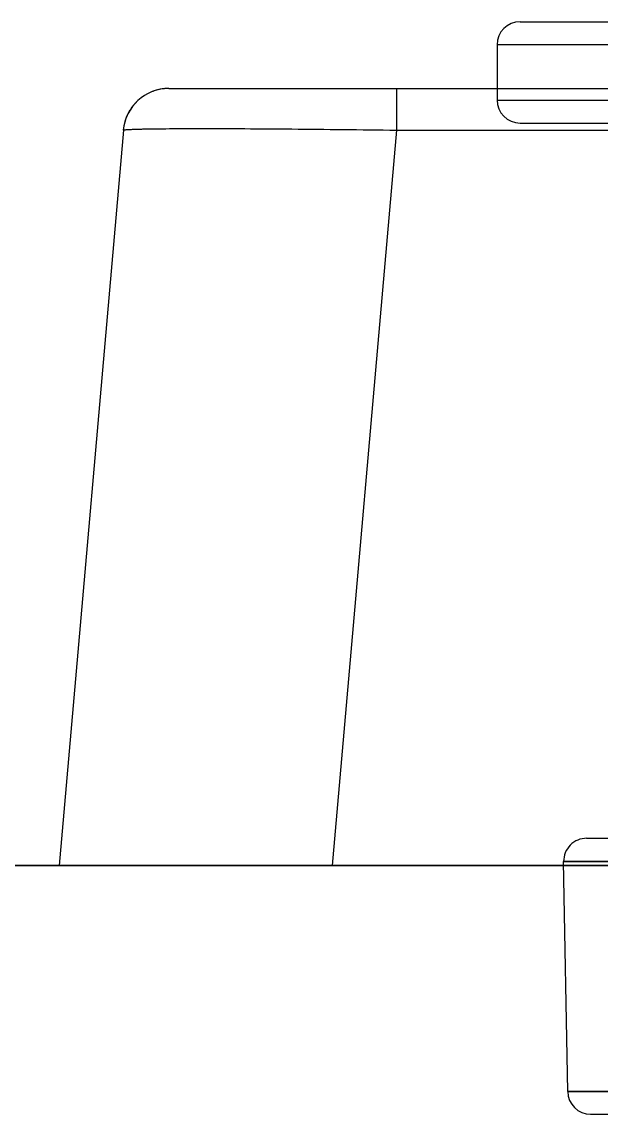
# Model space of a CAD drawing. Header units: millimetres. Extents: x 27275 to 28529, y -21406 to -20519.
# Drawn here: x 27909.45 to 27922.13, y -21152.43 to -21128.54 of the extents above; entities that cross this region are included whole.
import ezdxf

# ---------------------------------------------------------------- set-up
doc = ezdxf.new("R2010")
doc.units = ezdxf.units.MM
doc.header["$LTSCALE"] = 8
doc.layers.add('Cav-cor', color=30, linetype='Continuous')
doc.layers.add('WT', color=4, linetype='Continuous')

# ---------------------------------------------------------------- blocks, each defined once
blk = doc.blocks.new('20160902.185733')
at = {"layer": 'Cav-cor', "color": 241}
for p, q in [((-16.549, 30.331), (-13.028, 30.331)), ((-16.549, 30.331), (2.565, 30.331)), ((-17.052, 29.828), (-17.052, 28.874)), ((-17.052, 29.828), (-17.052, 28.621)), ((3.068, 29.828), (-17.052, 29.828)), ((-24.236, 28.874), (-17.052, 28.874)), ((-24.236, 28.874), (-17.052, 28.874)), ((-24.236, 28.874), (34.86, 28.874)), ((-19.255, 28.874), (-19.255, 27.962)), ((-17.052, 28.874), (-17.052, 28.621)), ((-17.052, 28.621), (-5.474, 28.621)), ((-25.232, 27.962), (-26.64, 11.874)), ((-25.232, 27.962), (-26.64, 11.874)), ((-25.232, 27.962), (-26.64, 11.874)), ((-19.255, 27.962), (-20.662, 11.874)), ((-19.255, 27.962), (-8.256, 27.962)), ((-16.549, 28.118), (-14.185, 28.118)), ((-16.549, 28.118), (-5.474, 28.118)), ((-15.091, 12.474), (3.703, 12.474)), ((-15.506, 6.933), (-15.594, 11.963)), ((-13.277, 11.963), (-15.594, 11.963)), ((-15.594, 11.963), (-14.55, 11.963)), ((-121.64, 11.874), (38.36, 11.874)), ((-26.64, 11.874), (-51.094, 11.874)), ((-26.64, 11.874), (-51.094, 11.874)), ((38.36, 11.874), (-28.269, 11.874)), ((-15.506, 6.933), (-14.462, 6.933)), ((-13.189, 6.933), (-15.506, 6.933)), ((-15.003, 6.438), (3.615, 6.438))]:
    blk.add_line(p, q, dxfattribs=at)
for centre, radius, start, end in [((-16.549, 29.828), 0.503, 90, 180), ((-16.549, 29.828), 0.503, 90, 180), ((-24.236, 27.874), 1, 90, 175), ((-16.549, 28.621), 0.503, 180, 270), ((-16.549, 28.621), 0.503, 180, 270), ((-15.091, 11.971), 0.503, 90, 181), ((-15.003, 6.941), 0.503, 181, 270)]:
    blk.add_arc(centre, radius, start, end, dxfattribs=at)
blk.add_rational_spline([(-24.236, 28.874), (-24.782, 28.874), (-25.185, 28.506), (-25.232, 27.962)], [1, 0.8248515579, 0.8248515579, 1], degree=3, dxfattribs=at)
blk.add_rational_spline([(-24.236, 28.874), (-24.782, 28.874), (-25.185, 28.506), (-25.232, 27.962)], [1, 0.8248515579, 0.8248515579, 1], degree=3, dxfattribs=at)
blk.add_open_spline([(-25.232, 27.962), (-25.232, 27.963), (-25.229, 27.964), (-25.22, 27.967), (-25.198, 27.97), (-25.162, 27.974), (-25.112, 27.977), (-25.048, 27.98), (-24.969, 27.983), (-24.877, 27.986), (-24.728, 27.989), (-24.509, 27.992), (-24.208, 27.995), (-23.86, 27.997), (-23.468, 27.997), (-23.034, 27.997), (-22.388, 27.994), (-21.513, 27.988), (-20.406, 27.977), (-19.644, 27.967), (-19.255, 27.962)], degree=3, knots=[0, 0, 0, 0, 0.000481, 0.00147, 0.005177, 0.011239, 0.019663, 0.030435, 0.043531, 0.058921, 0.076577, 0.118502, 0.168914, 0.227333, 0.293203, 0.365885, 0.444681, 0.617511, 0.805008, 1, 1, 1, 1], dxfattribs=at)

msp = doc.modelspace()

# ---------------------------------------------------------------- linework, layer by layer
at = {"layer": 'Cav-cor', "color": 241}
msp.add_line((27815.266, -21146.996), (27975.266, -21146.996), dxfattribs=at)

# ---------------------------------------------------------------- block references
at = {"layer": 'WT'}
msp.add_blockref('20160902.185733', (27936.905, -21158.871), dxfattribs=at)

doc.saveas('drawing.dxf')
